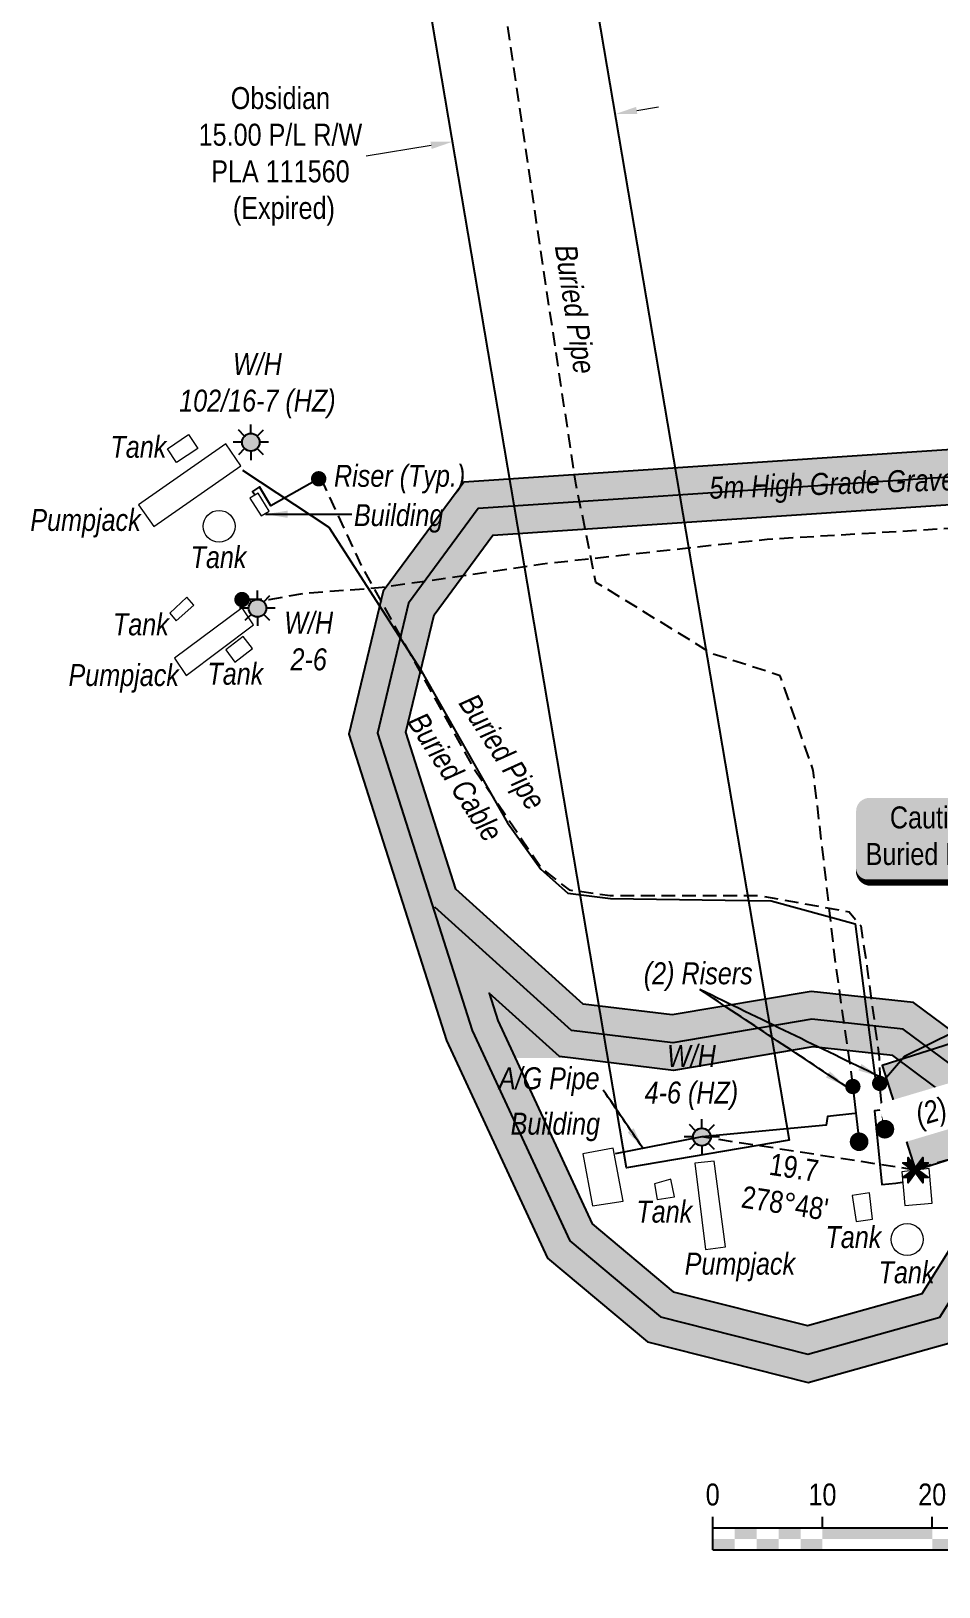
# Model space of a CAD drawing. Extents: x 623750 to 628258, y 5836052 to 5839376.
# Drawn here: x 623794 to 624207, y 5837091 to 5837799 of the extents above; entities that cross this region are included whole.
import ezdxf
from ezdxf.enums import TextEntityAlignment as Align

# ---------------------------------------------------------------- set-up
doc = ezdxf.new("R2010")
doc.units = 0
doc.header["$LTSCALE"] = 5
doc.header["$PDSIZE"] = 0.5
doc.linetypes.add('foc-TIELINE', pattern=[1.875, 1.25, -0.625])
doc.linetypes.add('UG_PIPE', pattern=[1.875, 1.25, -0.625])
doc.layers.get('Defpoints').update_dxf_attribs({"color": 9})
for name, color, linetype in [('AS-CABLE', 224, 'foc-CABLE'), ('AS-PIPE-AG', 44, 'Continuous'), ('AS-PIPE-UG', 44, 'UG_PIPE'), ('AS-ROADS', 254, 'Continuous'), ('AS-SYMBOL', 7, 'Continuous'), ('C-RW', 13, 'Continuous'), ('DETAIL-T', 7, 'Continuous'), ('L-MON', 1, 'Continuous'), ('L-TIE', 7, 'foc-TIELINE'), ('P-PROPOSED', 10, 'Continuous'), ('P-PROPOSED-H', 21, 'Continuous'), ('T-TIE', 201, 'foc-TIELINE')]:
    doc.layers.add(name, color=color, linetype=linetype)
for name, color, linetype, lineweight in [('C-RW-T', 13, 'Continuous', 9), ('C-WS-T', 13, 'Continuous', 9), ('T-TEXT', 48, 'Continuous', 18)]:
    doc.layers.add(name, color=color, linetype=linetype, lineweight=lineweight)
doc.styles.add('80', font='ARIALN.TTF', dxfattribs={"height": 10})
doc.styles.add('80CG', font='ARIALN.TTF', dxfattribs={"height": 10})
doc.styles.add('80L', font='ARIALN.TTF', dxfattribs={"height": 10})
doc.styles.add('foc-LtypeFont', font='ARIALN.TTF', dxfattribs={"height": 7.35})
doc.linetypes.add('foc-CABLE', pattern='A,2,-1,["C",foc-LtypeFont,S=0.2,R=0,X=-0.625,Y=-0.75],-1.24,8', length=12.24)
doc.dimstyles.new('Compass 5 000', dxfattribs={"dimscale": 5, "dimtxt": 9, "dimasz": 2, "dimexe": 0.2, "dimexo": 0.0625, "dimgap": 0.5, "dimtad": 0, "dimtih": 1, "dimtoh": 1, "dimzin": 0, "dimdsep": 46, "dimtxsty": '80CG', "dimcen": 0.1, "dimse1": 1, "dimse2": 1, "dimclrd": 256, "dimclrt": 256, "dimaunit": 1, "dimadec": 4, "dimazin": 0, "dimtfac": 0.06, "dimtofl": 0, "dimtmove": 0, "dimatfit": 1, "dimfxl": 0.2, "dimtolj": 1, "dimtzin": 0, "dimlwd": -1, "dimarcsym": 0})

# ---------------------------------------------------------------- blocks, each defined once
blk = doc.blocks.new('*U314')
at = {"color": 0}
for p, q in [((-150, 0), (-150, 15)), ((-100, 10), (-100, 15)), ((-50, 10), (-50, 15)), ((50, 10), (50, 15)), ((150.24, 0), (150.24, 15)), ((-150, 10), (150.24, 10)), ((-150, 0), (150.24, 0))]:
    blk.add_line(p, q, dxfattribs=at)
for points in [[(-140, 10), (-130, 10), (-140, 5), (-130, 5)], [(-120, 10), (-110, 10), (-120, 5), (-110, 5)], [(-100, 10), (-50, 10), (-100, 5), (-50, 5)], [(50, 10), (150.24, 10), (50, 5), (150.24, 5)], [(-150, 5), (-140, 5), (-150, 0), (-140, 0)], [(-130, 5), (-120, 5), (-130, 0), (-120, 0)], [(-110, 5), (-100, 5), (-110, 0), (-100, 0)], [(-50, 5), (50, 5), (-50, 0), (50, 0)]]:
    blk.add_solid(points, dxfattribs=at)
at = {"color": 0, "style": '80'}
blk.add_text('metres', height=10, dxfattribs=at).set_placement((162.24, 20), align=Align.CENTER)
at = {"color": 0, "char_height": 10, "style": '80'}
for s, insert, attachment_point in [('0', (-150, 30.21), 2), ('10', (-100, 30.21), 2), ('20', (-50, 30.21), 2), ('40', (50, 30.21), 2), ('60', (136.7, 30.22), 3), ('SCALE 1:1,000', (0.12, -5), 2)]:
    blk.add_mtext(s, dxfattribs=dict(at, insert=insert, attachment_point=attachment_point))
blk = doc.blocks.new('*U395')
h = blk.add_hatch(color=50)
edge = h.paths.add_edge_path()
edge.add_line((-29, -20), (29, -20))
edge.add_arc((29, -14), 6, 270, 360)
edge.add_line((35, -14), (35, 12.5))
edge.add_arc((29, 12.5), 6, 0, 90)
edge.add_line((29, 18.5), (-29, 18.5))
edge.add_arc((-29, 12.5), 6, 90, 180)
edge.add_line((-35, 12.5), (-35, -14))
edge.add_arc((-29, -14), 6, 180, 270)
at = {"color": 240, "flags": 128}
blk.add_lwpolyline([(-29, -20, 3, 3, 0), (29, -20, 3, 3, 0.414214), (35, -14, 3, 3, 0), (35, 12.5, 3, 0, 0.414214), (29, 18.5, 0, 0, 0), (-29, 18.5, 0, 0, 0.414214), (-35, 12.5, 0, 0, 0), (-35, -14, 0, 3, 0.414214)], format="xyseb", close=True, dxfattribs=at)
at = {"color": 240, "style": '80'}
blk.add_attdef('ENTER_TEXT_001', (-26.85, -4.92), '', height=10, dxfattribs=at)
blk = doc.blocks.new('*D558')
at = {"layer": 'C-RW-T', "transparency": 16777216}
for p, q in [((624069.37, 5837763.01), (624079.23, 5837764.68)), ((623975.73, 5837747.14), (623946.23, 5837742.14))]:
    blk.add_line(p, q, dxfattribs=at)
for points in [[(624069.09, 5837764.66), (624069.65, 5837761.37), (624059.51, 5837761.34)], [(623975.46, 5837748.78), (623976.01, 5837745.49), (623985.59, 5837748.81)]]:
    blk.add_solid(points, dxfattribs=at)
at = {"layer": 'Defpoints', "color": 0, "transparency": 16777216}
for p in [(623883.94, 5838796.96), (623810.02, 5838784.43), (624059.51, 5837761.34)]:
    blk.add_point(p, dxfattribs=at)
at = {"layer": 'C-RW-T', "transparency": 16777216, "insert": (623907.14, 5837742.14), "char_height": 10, "attachment_point": 5, "style": '80CG'}
blk.add_mtext('\\A1;Obsidian\\P15.00 P/L R/W\\PPLA 111560\\P (Expired) ', dxfattribs=at)
blk = doc.blocks.new('GAS')
h = blk.add_hatch(color=255)
h.dxf.hatch_style = 1
edge = h.paths.add_edge_path()
edge.add_arc((0, 0), 0.9, 0, 360)
for p, q in [((0, 0.81), (0, 1.62)), ((-0.81, 0), (-1.62, 0)), ((-0.57, 0.57), (-1.14, 1.14)), ((0.57, 0.57), (1.14, 1.14)), ((1.62, 0), (0.81, 0)), ((-0.57, -0.57), (-1.14, -1.14)), ((0, -0.81), (0, -1.62)), ((1.14, -1.14), (0.57, -0.57))]:
    blk.add_line(p, q)
blk.add_circle((0, 0), 0.8)
blk = doc.blocks.new('RISER')
h = blk.add_hatch(color=255)
h.dxf.hatch_style = 1
edge = h.paths.add_edge_path()
edge.add_arc((0, 0), 0.7, 0, 360)
blk.add_hatch(color=48).paths.add_polyline_path([(0.58, -0.15), (-0.58, -0.15, 0.774597)])
at = {"color": 48}
blk.add_line((-0.58, -0.15), (0.58, -0.15), dxfattribs=at)
blk.add_circle((0, 0), 0.6, dxfattribs=at)
blk = doc.blocks.new('PIG')
h = blk.add_hatch(color=255)
h.dxf.hatch_style = 1
edge = h.paths.add_edge_path()
edge.add_arc((0, 0), 0.85, 0, 360)
at = {"layer": 'AS-SYMBOL'}
h = blk.add_hatch(color=48, dxfattribs=at)
h.dxf.hatch_style = 1
h.paths.add_polyline_path([(-0.1, 0, 1), (-0.55, 0, 1)])
h = blk.add_hatch(color=48, dxfattribs=at)
h.dxf.hatch_style = 1
h.paths.add_polyline_path([(0.1, 0, 1), (0.55, 0, 1)])
at = {"layer": 'AS-SYMBOL', "color": 48}
for centre, radius in [((0, 0), 0.75), ((-0.33, 0), 0.225), ((0.33, 0), 0.225)]:
    blk.add_circle(centre, radius, dxfattribs=at)
blk = doc.blocks.new('TEMP')
h = blk.add_hatch(color=255)
h.dxf.hatch_style = 1
h.paths.add_polyline_path([(0, 0.25), (-0.67, 1.15), (-0.67, 0.67), (-1.15, 0.67), (-0.25, 0), (-1.15, -0.67), (-0.67, -0.67), (-0.67, -1.15), (0, -0.25), (0.67, -1.15), (0.67, -0.67), (1.15, -0.67), (0.25, 0), (1.15, 0.67), (0.67, 0.67), (0.67, 1.15)])
h.paths.add_polyline_path([(0.57, 0.85), (0.57, 0.57), (0.85, 0.57), (0.08, 0), (0.85, -0.57), (0.57, -0.57), (0.57, -0.85), (0, -0.08), (-0.57, -0.85), (-0.57, -0.57), (-0.85, -0.57), (-0.08, 0), (-0.85, 0.57), (-0.57, 0.57), (-0.57, 0.85), (0, 0.08)], flags=16)
h = blk.add_hatch(color=1)
h.dxf.hatch_style = 1
h.paths.add_polyline_path([(0, 0.08), (-0.57, 0.85), (-0.57, 0.57), (-0.85, 0.57), (-0.08, 0), (-0.85, -0.57), (-0.57, -0.57), (-0.57, -0.85), (0, -0.08), (0.57, -0.85), (0.57, -0.57), (0.85, -0.57), (0.08, 0), (0.85, 0.57), (0.57, 0.57), (0.57, 0.85)])
at = {"color": 1}
for p, q in [((-0.08, 0), (0.08, 0)), ((0, 0.08), (0, -0.08))]:
    blk.add_line(p, q, dxfattribs=at)
at = {"color": 255, "flags": 128}
blk.add_lwpolyline([(-0.25, 0), (-1.15, 0.67), (-0.67, 0.67), (-0.67, 1.15), (0, 0.25), (0.67, 1.15), (0.67, 0.67), (1.15, 0.67), (0.25, 0), (1.15, -0.67), (0.67, -0.67), (0.67, -1.15), (0, -0.25), (-0.67, -1.15), (-0.67, -0.67), (-1.15, -0.67)], close=True, dxfattribs=at)
at = {"color": 1, "flags": 128}
blk.add_lwpolyline([(-0.08, 0), (-0.85, 0.57), (-0.57, 0.57), (-0.57, 0.85), (0, 0.08), (0.57, 0.85), (0.57, 0.57), (0.85, 0.57), (0.08, 0), (0.85, -0.57), (0.57, -0.57), (0.57, -0.85), (0, -0.08), (-0.57, -0.85), (-0.57, -0.57), (-0.85, -0.57)], close=True, dxfattribs=at)

msp = doc.modelspace()

# ---------------------------------------------------------------- hatches: boundary and pattern name
at = {"layer": 'AS-ROADS'}
h = msp.add_hatch(color=256, dxfattribs=at)
h.dxf.hatch_style = 1
h.paths.add_polyline_path([(624224.292, 5837264.242), (624199.321, 5837224.527), (624147.103, 5837209.944), (624085.981, 5837225.377), (624049.033, 5837256.258), (624014.015, 5837331.762), (624038.878, 5837331.819), (624086.133, 5837326.096), (624149.485, 5837336.816), (624185.933, 5837332.865), (624214.032, 5837312.002)])
h.paths.add_polyline_path([(624719.847, 5837621.924), (624718.509, 5837646.887), (624341.994, 5837617.343), (623990.592, 5837593.854), (623953.955, 5837544.183), (623938.345, 5837479.172), (623982.807, 5837339.654), (624028.714, 5837240.662), (624074.334, 5837202.537), (624147.421, 5837184.081), (624215.332, 5837203.047), (624250.852, 5837259.54), (624236.48, 5837326.443), (624195.371, 5837356.964), (624148.733, 5837362.02), (624085.534, 5837351.327), (624045.048, 5837356.231), (623987.065, 5837408.598), (623964.273, 5837480.117), (623977.073, 5837533.424), (624003.824, 5837569.692), (624343.805, 5837592.417)])
h = msp.add_hatch(color=256, dxfattribs=at)
h.dxf.hatch_style = 1
h.paths.add_polyline_path([(624199.321, 5837224.527), (624147.103, 5837209.944), (624085.981, 5837225.377), (624049.033, 5837256.258), (624014.015, 5837331.762), (624038.878, 5837331.819), (624086.133, 5837326.096), (624149.485, 5837336.816), (624185.933, 5837332.865), (624214.032, 5837312.002), (624224.292, 5837264.242)])
h.paths.add_polyline_path([(624719.847, 5837621.924), (624718.509, 5837646.887), (624341.994, 5837617.343), (623990.592, 5837593.854), (623953.955, 5837544.183), (623938.345, 5837479.172), (623982.807, 5837339.654), (624028.714, 5837240.662), (624074.334, 5837202.537), (624147.421, 5837184.081), (624215.332, 5837203.047), (624250.852, 5837259.54), (624236.48, 5837326.443), (624195.371, 5837356.964), (624148.733, 5837362.02), (624085.534, 5837351.327), (624045.048, 5837356.231), (623987.065, 5837408.598), (623964.273, 5837480.117), (623977.073, 5837533.424), (624003.824, 5837569.692), (624343.805, 5837592.417)])
at = {"layer": 'P-PROPOSED-H'}
h = msp.add_hatch(color=256, dxfattribs=at)
h.dxf.hatch_style = 1
h.paths.add_polyline_path([(624714.439, 5837722.837), (624710.424, 5837797.756), (624389.681, 5837780.567), (624399.937, 5837398.123), (624181.102, 5837328.356), (624196.284, 5837280.735), (624450.926, 5837361.899), (624441.617, 5837708.197)])

# ---------------------------------------------------------------- linework, layer by layer
at = {"layer": 'AS-CABLE', "flags": 128}
for points in [[(623889.891, 5837599.367), (623929.152, 5837573.381), (623970.902, 5837508.614), (624010.598, 5837438.764), (624025.707, 5837417.656), (624038.013, 5837406.795), (624057.381, 5837404.281), (624130.635, 5837403.346), (624168.797, 5837392.795), (624174.864, 5837345.717), (624178.483, 5837317.952)], [(624178.523, 5837317.682), (624191.244, 5837332.647), (624225.362, 5837349.491), (624279.647, 5837376.626), (624320.383, 5837397.229), (624349.055, 5837401.125)]]:
    msp.add_lwpolyline(points, dxfattribs=at)
at = {"layer": 'AS-PIPE-AG', "flags": 128}
for points in [[(623924.039, 5837595.028), (623902.851, 5837583.033), (623897.668, 5837591.69), (623894.389, 5837589.625), (623895.294, 5837588.441)], [(624167.712, 5837318.522), (624170.631, 5837293.625)], [(624181.942, 5837300.363), (624180.073, 5837319.386)], [(624168.637, 5837306.446), (624156.181, 5837305.061), (624155.656, 5837301.178), (624099.031, 5837295.8), (624059.62, 5837288.137)], [(624181.242, 5837308.19), (624177.564, 5837307.705), (624180.997, 5837274.162), (624187.35, 5837274.767), (624190.179, 5837275.172)]]:
    msp.add_lwpolyline(points, dxfattribs=at)
at = {"layer": 'AS-PIPE-UG', "flags": 128}
for points in [[(624167.832, 5837319.586), (624160.02, 5837374.202), (624149.758, 5837462.62), (624134.684, 5837505.735), (624103.68, 5837515.771), (624050.819, 5837548.235), (624041.817, 5837592.449), (624035.149, 5837636.259), (624023.723, 5837712.092), (624000.926, 5837868.286)], [(624720.918, 5837601.934), (624345.059, 5837580.658), (624128.761, 5837567.753), (624026.397, 5837556.492), (623953.423, 5837545.816), (623918.406, 5837543.197), (623901.796, 5837540.293), (623889.626, 5837540.633)], [(624720.918, 5837601.934), (624345.059, 5837580.658), (624128.761, 5837567.753), (624026.397, 5837556.492), (623953.423, 5837545.816), (623918.406, 5837543.197), (623901.796, 5837540.293), (623889.626, 5837540.633)], [(623925.553, 5837595.583), (623944.266, 5837555.068), (623994.733, 5837464.24), (624026.252, 5837417.866), (624038.608, 5837408.225), (624057.261, 5837405.746), (624125.477, 5837405.661), (624166.043, 5837398.308), (624171.416, 5837391.826), (624174.35, 5837372.123), (624179.753, 5837332.027), (624180.178, 5837320.851)]]:
    msp.add_lwpolyline(points, dxfattribs=at)
at = {"layer": 'AS-ROADS', "flags": 128}
for points in [[(624718.509, 5837646.887), (624341.994, 5837617.343), (623990.592, 5837593.854), (623953.955, 5837544.183), (623938.345, 5837479.172), (623982.807, 5837339.654), (624028.714, 5837240.662), (624074.334, 5837202.537), (624147.421, 5837184.081), (624215.332, 5837203.047), (624250.852, 5837259.54), (624236.48, 5837326.443), (624195.371, 5837356.964), (624148.733, 5837362.02), (624085.534, 5837351.327), (624045.048, 5837356.231), (623987.065, 5837408.598), (623964.273, 5837480.117), (623977.073, 5837533.424), (624003.824, 5837569.692), (624343.805, 5837592.417), (624719.847, 5837621.924)], [(624718.509, 5837646.887), (624341.994, 5837617.343), (623990.592, 5837593.854), (623953.955, 5837544.183), (623938.345, 5837479.172), (623982.807, 5837339.654), (624028.714, 5837240.662), (624074.334, 5837202.537), (624147.421, 5837184.081), (624215.332, 5837203.047), (624250.852, 5837259.54), (624236.48, 5837326.443), (624195.371, 5837356.964), (624148.733, 5837362.02), (624085.534, 5837351.327), (624045.048, 5837356.231), (623987.065, 5837408.598), (623964.273, 5837480.117), (623977.073, 5837533.424), (624003.824, 5837569.692), (624343.805, 5837592.417), (624719.847, 5837621.924)], [(624719.178, 5837634.405), (624342.9, 5837604.88), (623997.208, 5837581.773), (623965.514, 5837538.803), (623951.309, 5837479.644), (623994.474, 5837344.197), (624038.873, 5837248.456), (624080.158, 5837213.954), (624147.259, 5837197.01), (624207.323, 5837213.784), (624237.567, 5837261.887), (624225.252, 5837319.216), (624190.649, 5837344.907), (624149.109, 5837349.411), (624085.831, 5837338.704), (624039.613, 5837344.302), (623977.425, 5837400.467)], [(624719.178, 5837634.405), (624342.9, 5837604.88), (623997.208, 5837581.773), (623965.514, 5837538.803), (623951.309, 5837479.644), (623994.474, 5837344.197), (624038.873, 5837248.456), (624080.158, 5837213.954), (624147.259, 5837197.01), (624207.323, 5837213.784), (624237.567, 5837261.887), (624225.252, 5837319.216), (624190.649, 5837344.907), (624149.109, 5837349.411), (624085.831, 5837338.704), (624039.613, 5837344.302), (623977.425, 5837400.467)]]:
    msp.add_lwpolyline(points, dxfattribs=at)
msp.add_lwpolyline([(624149.485, 5837336.801), (624086.128, 5837326.081), (624034.177, 5837332.374), (624002.133, 5837361.314), (624006.14, 5837348.741), (624049.032, 5837256.251), (624085.983, 5837225.371), (624147.098, 5837209.938), (624199.313, 5837224.521), (624224.282, 5837264.233), (624214.023, 5837311.99), (624185.926, 5837332.85)], close=True, dxfattribs=at)
msp.add_lwpolyline([(624149.485, 5837336.801), (624086.128, 5837326.081), (624034.177, 5837332.374), (624002.133, 5837361.314), (624006.14, 5837348.741), (624049.032, 5837256.251), (624085.983, 5837225.371), (624147.098, 5837209.938), (624199.313, 5837224.521), (624224.282, 5837264.233), (624214.023, 5837311.99), (624185.926, 5837332.85)], close=True, dxfattribs=at)
at = {"layer": 'C-RW'}
msp.add_lwpolyline([(624031.329, 5837927.584), (624047.439, 5837832.559), (624138.707, 5837294.269), (624064.789, 5837281.737), (623971.742, 5837830.536), (623955.289, 5837927.584)], dxfattribs=at)
at = {"layer": 'L-TIE'}
msp.add_line((624724.478, 5837438.253), (624195.028, 5837280.587), dxfattribs=at)
at = {"layer": 'P-PROPOSED', "flags": 128}
msp.add_lwpolyline([(624710.424, 5837797.756), (624389.681, 5837780.567), (624399.937, 5837398.123), (624181.102, 5837328.356), (624196.284, 5837280.735), (624450.926, 5837361.899), (624441.617, 5837708.197), (624714.439, 5837722.837)], dxfattribs=at)
at = {"layer": 'T-TEXT', "flags": 128}
for points in [[(623869.508, 5837609.203), (623859.891, 5837602.811), (623855.773, 5837608.953), (623865.229, 5837615.466), (623869.508, 5837609.203)], [(623889.121, 5837601.231), (623882.233, 5837611.283), (623842.473, 5837583.532), (623849.48, 5837573.621)], [(623893.264, 5837586.536), (623898.393, 5837578.444), (623902.061, 5837580.603), (623896.998, 5837588.796)], [(623867.729, 5837537.789), (623864.565, 5837541.462), (623856.737, 5837534.275), (623859.751, 5837530.746), (623867.729, 5837537.789)], [(623894.844, 5837528.902), (623889.676, 5837536.694), (623858.987, 5837513.672), (623864.17, 5837505.805)], [(623886.332, 5837511.938), (623894.469, 5837518.141), (623890.211, 5837523.554), (623882.308, 5837517.501), (623886.332, 5837511.938)], [(624063.239, 5837266.575), (624058.601, 5837290.726), (624044.801, 5837288.157), (624049.209, 5837264.456), (624063.239, 5837266.575)], [(624104.679, 5837284.744), (624095.818, 5837283.809), (624100.741, 5837244.638), (624109.808, 5837245.742)], [(624077.509, 5837274.427), (624078.734, 5837267.395), (624086.576, 5837268.614), (624084.846, 5837276.531)], [(624203.949, 5837265.67), (624202.565, 5837281.475), (624190.004, 5837279.995), (624191.469, 5837264.606)], [(624169.311, 5837257.313), (624176.784, 5837258.393), (624175.314, 5837270.394), (624167.402, 5837269.154), (624169.311, 5837257.313)]]:
    msp.add_lwpolyline(points, close=True, dxfattribs=at)
at = {"layer": 'T-TEXT'}
for centre, radius in [((623879.228, 5837573.735), 7.246), ((624192.482, 5837249.138), 7.268)]:
    msp.add_circle(centre, radius, dxfattribs=at)

# ---------------------------------------------------------------- block references
at = {"layer": 'AS-SYMBOL', "color": 6, "xscale": 4.996450730089491, "yscale": 4.996450730089491, "zscale": 4.996450730089491}
for name, p in [('GAS', (623893.694, 5837611.997)), ('RISER', (623924.563, 5837595.368)), ('GAS', (623896.673, 5837536.499)), ('RISER', (623889.646, 5837540.413)), ('RISER', (624167.752, 5837318.756)), ('GAS', (624099.031, 5837295.8))]:
    msp.add_blockref(name, p, dxfattribs=at)
at = {"layer": 'AS-SYMBOL', "color": 1, "xscale": 4.996450730089491, "yscale": 4.996450730089491, "zscale": 4.996450730089491}
for name, p in [('GAS', (623893.694, 5837611.997)), ('RISER', (623924.563, 5837595.368)), ('GAS', (623896.673, 5837536.499)), ('RISER', (623889.646, 5837540.413)), ('RISER', (624167.752, 5837318.756)), ('GAS', (624099.031, 5837295.8)), ('PIG', (624170.616, 5837293.63))]:
    msp.add_blockref(name, p, dxfattribs=at)
at = {"layer": 'DETAIL-T', "color": 2}
ref = msp.add_blockref('*U395', (624204.241, 5837431.616), dxfattribs=dict(at, xscale=0.9992901460178989, yscale=0.9992901460178989, zscale=0.9992901460178989))
ref.add_attrib('ENTER_TEXT_001', 'Caution', (624184.644, 5837436.246), dxfattribs={"layer": '0', "color": 240, "height": 9.9929, "style": '80'})
ref.add_attrib('ENTER_TEXT_002', ' Buried Pipes', (624170.418, 5837419.591), dxfattribs={"layer": '0', "color": 240, "height": 9.9929, "style": '80'})
at = {"layer": 'DETAIL-T', "xscale": 0.9992901460178989, "yscale": 0.9992901460178989, "zscale": 0.9992901460178989}
msp.add_blockref('*U314', (624253.86, 5837107.863), dxfattribs=at)
at = {"layer": 'L-MON', "xscale": 4.99822504999999, "yscale": 4.99822504999999, "zscale": 4.99822504999999}
msp.add_blockref('TEMP', (624196.284, 5837280.735), dxfattribs=at)

# ---------------------------------------------------------------- texts
at = {"layer": 'AS-CABLE', "insert": (623991.003, 5837462.368), "char_height": 9.9929, "width": 78.96614, "attachment_point": 2, "rotation": 302.952736, "style": '80L'}
msp.add_mtext('{\\fArial Narrow|b0|i1|c0|p34;Buried Cable}', dxfattribs=at)
at = {"layer": 'AS-PIPE-AG', "insert": (624029.522, 5837321.008), "char_height": 9.9929, "attachment_point": 5, "style": '80CG'}
msp.add_mtext('\\A1;{\\fArial Narrow|b0|i1|c0|p34;A/G Pipe}', dxfattribs=at)
at = {"layer": 'AS-PIPE-UG', "char_height": 9.9929, "width": 78.96614, "attachment_point": 2, "style": '80L'}
for insert, rotation in [((624046.338, 5837673.32), 278.568434), ((624012.454, 5837473.838), 302.952736)]:
    msp.add_mtext('{\\fArial Narrow|b0|i1|c0|p34;Buried Pipe}', dxfattribs=dict(at, insert=insert, rotation=rotation))
at = {"layer": 'C-WS-T', "char_height": 9.9929, "attachment_point": 5, "style": '80CG'}
for s, insert in [('\\A1;{\\fArial Narrow|b0|i1|c0|p34;W/H\\P102/16-7 (HZ)}', (623896.668, 5837637.777)), ('\\A1;{\\fArial Narrow|b0|i1|c0|p34;W/H\\P2-6}', (623920.01, 5837521.446)), ('\\A1;{\\fArial Narrow|b0|i1|c0|p34;W/H\\P4-6 (HZ)}', (624094.279, 5837322.839))]:
    msp.add_mtext(s, dxfattribs=dict(at, insert=insert))
at = {"layer": 'T-TEXT', "char_height": 9.9929, "attachment_point": 5, "style": '80CG'}
for s, insert in [('\\A1;{\\fArial Narrow|b0|i1|c0|p34;Tank}', (623842.475, 5837609.852)), ('\\A1;{\\fArial Narrow|b0|i1|c0|p34;Riser (Typ.)}', (623961.43, 5837595.218)), ('\\A1;{\\fArial Narrow|b0|i1|c0|p34;Pumpjack}', (623818.404, 5837575.137)), ('\\A1;{\\fArial Narrow|b0|i1|c0|p34;Building}', (623960.983, 5837577.315)), ('\\A1;{\\fArial Narrow|b0|i1|c0|p34;Tank}', (623878.965, 5837559.636)), ('\\A1;{\\fArial Narrow|b0|i1|c0|p34;Tank}', (623843.598, 5837529.037)), ('\\A1;{\\fArial Narrow|b0|i1|c0|p34;Pumpjack}', (623835.81, 5837504.532)), ('\\A1;{\\fArial Narrow|b0|i1|c0|p34;Tank}', (623886.62, 5837506.558)), ('\\A1;{\\fArial Narrow|b0|i1|c0|p34;Building}', (624032.305, 5837300.324)), ('\\A1;{\\fArial Narrow|b0|i1|c0|p34;Tank}', (624081.926, 5837261.745)), ('\\A1;{\\fArial Narrow|b0|i1|c0|p34;Tank}', (624168.029, 5837250.165)), ('\\A1;{\\fArial Narrow|b0|i1|c0|p34;Pumpjack}', (624116.339, 5837236.615)), ('\\A1;{\\fArial Narrow|b0|i1|c0|p34;Tank}', (624192.206, 5837234.134))]:
    msp.add_mtext(s, dxfattribs=dict(at, insert=insert))
at = {"layer": 'T-TEXT', "insert": (624174.73, 5837598.817), "char_height": 9.9929, "width": 145.73318, "attachment_point": 2, "rotation": 2.050365, "style": '80L'}
msp.add_mtext('{\\fArial Narrow|b0|i1|c0|p34;5m High Grade Gravel Road}', dxfattribs=at)
at = {"layer": 'T-TIE', "insert": (624140.177, 5837287.086), "char_height": 9.9929, "width": 49.90084, "attachment_point": 2, "rotation": 351.194767, "style": '80L'}
msp.add_mtext(" 19.7\\P278°48'", dxfattribs=at)

# ---------------------------------------------------------------- dimensions: what is measured, and where the dimension line sits
at = {"layer": 'C-RW-T'}
dim = msp.add_linear_dim(base=(624059.513, 5837761.341), p1=(623810.024, 5838784.43), p2=(623883.943, 5838796.961), angle=9.621933, text='Obsidian\\P15.00 P/L R/W\\PPLA 111560\\P (Expired) ', dimstyle='Compass 5 000', dxfattribs=at)
dim.commit()
dim.dimension.update_dxf_attribs({"geometry": '*D558', "text_midpoint": (623907.141, 5837742.135), "dimtype": 161})

# ---------------------------------------------------------------- leaders
at = {"layer": 'AS-PIPE-AG', "path_type": 1}
msp.add_leader([(624072.251, 5837290.593), (624054.105, 5837317.148)], dimstyle='Compass 5 000', override={"dimgap": 0.5, "dimtad": 0}, dxfattribs=at)
at = {"layer": 'T-TEXT', "path_type": 1}
msp.add_leader([(623900.399, 5837579.24), (623939.596, 5837579.24)], dimstyle='Compass 5 000', override={"dimgap": 0.5, "dimtad": 0}, dxfattribs=at)

# ---------------------------------------------------------------- next in the draw order: texts
at = {"layer": 'T-TEXT', "insert": (624092.39, 5837368.796), "char_height": 9.9929, "attachment_point": 5, "style": '80CG', "bg_fill": 3, "box_fill_scale": 1.15, "bg_fill_color": 256, "bg_fill_true_color": 256, "bg_fill_transparency": 0}
msp.add_mtext('\\A1;\\pi-29.979,l39.972,t39.972;{\\fArial Narrow|b0|i1|c0|p34;(2) Risers}', dxfattribs=at)
at = {"layer": 'T-TEXT', "insert": (624223.997, 5837311.974), "char_height": 9.9929, "attachment_point": 5, "rotation": 16.583139, "style": '80CG', "bg_fill": 2}
msp.add_mtext('\\A1;\\pi-29.979,l39.972,t39.972;{\\fArial Narrow|b0|i1|c0|p34;(2) Pig Traps}', dxfattribs=at)

# ---------------------------------------------------------------- next in the draw order: linework, layer by layer
at = {"layer": 'T-TIE'}
msp.add_line((624196.284, 5837280.735), (624099.031, 5837295.8), dxfattribs=at)

# ---------------------------------------------------------------- next in the draw order: block references
at = {"layer": 'AS-SYMBOL', "color": 6, "xscale": 4.996450730089491, "yscale": 4.996450730089491, "zscale": 4.996450730089491}
msp.add_blockref('RISER', (624180.003, 5837320.196), dxfattribs=at)
at = {"layer": 'AS-SYMBOL', "color": 1, "xscale": 4.996450730089491, "yscale": 4.996450730089491, "zscale": 4.996450730089491}
for name, p in [('RISER', (624180.003, 5837320.196)), ('PIG', (624182.357, 5837299.323))]:
    msp.add_blockref(name, p, dxfattribs=at)

# ---------------------------------------------------------------- next in the draw order: leaders
at = {"layer": 'T-TEXT', "path_type": 1}
for points in [[(624164.754, 5837318.756), (624098.116, 5837362.899)], [(624180.003, 5837323.194), (624098.116, 5837362.899)]]:
    msp.add_leader(points, dimstyle='Compass 5 000', override={"dimgap": 0.5, "dimtad": 0}, dxfattribs=at)

doc.saveas('drawing.dxf')
